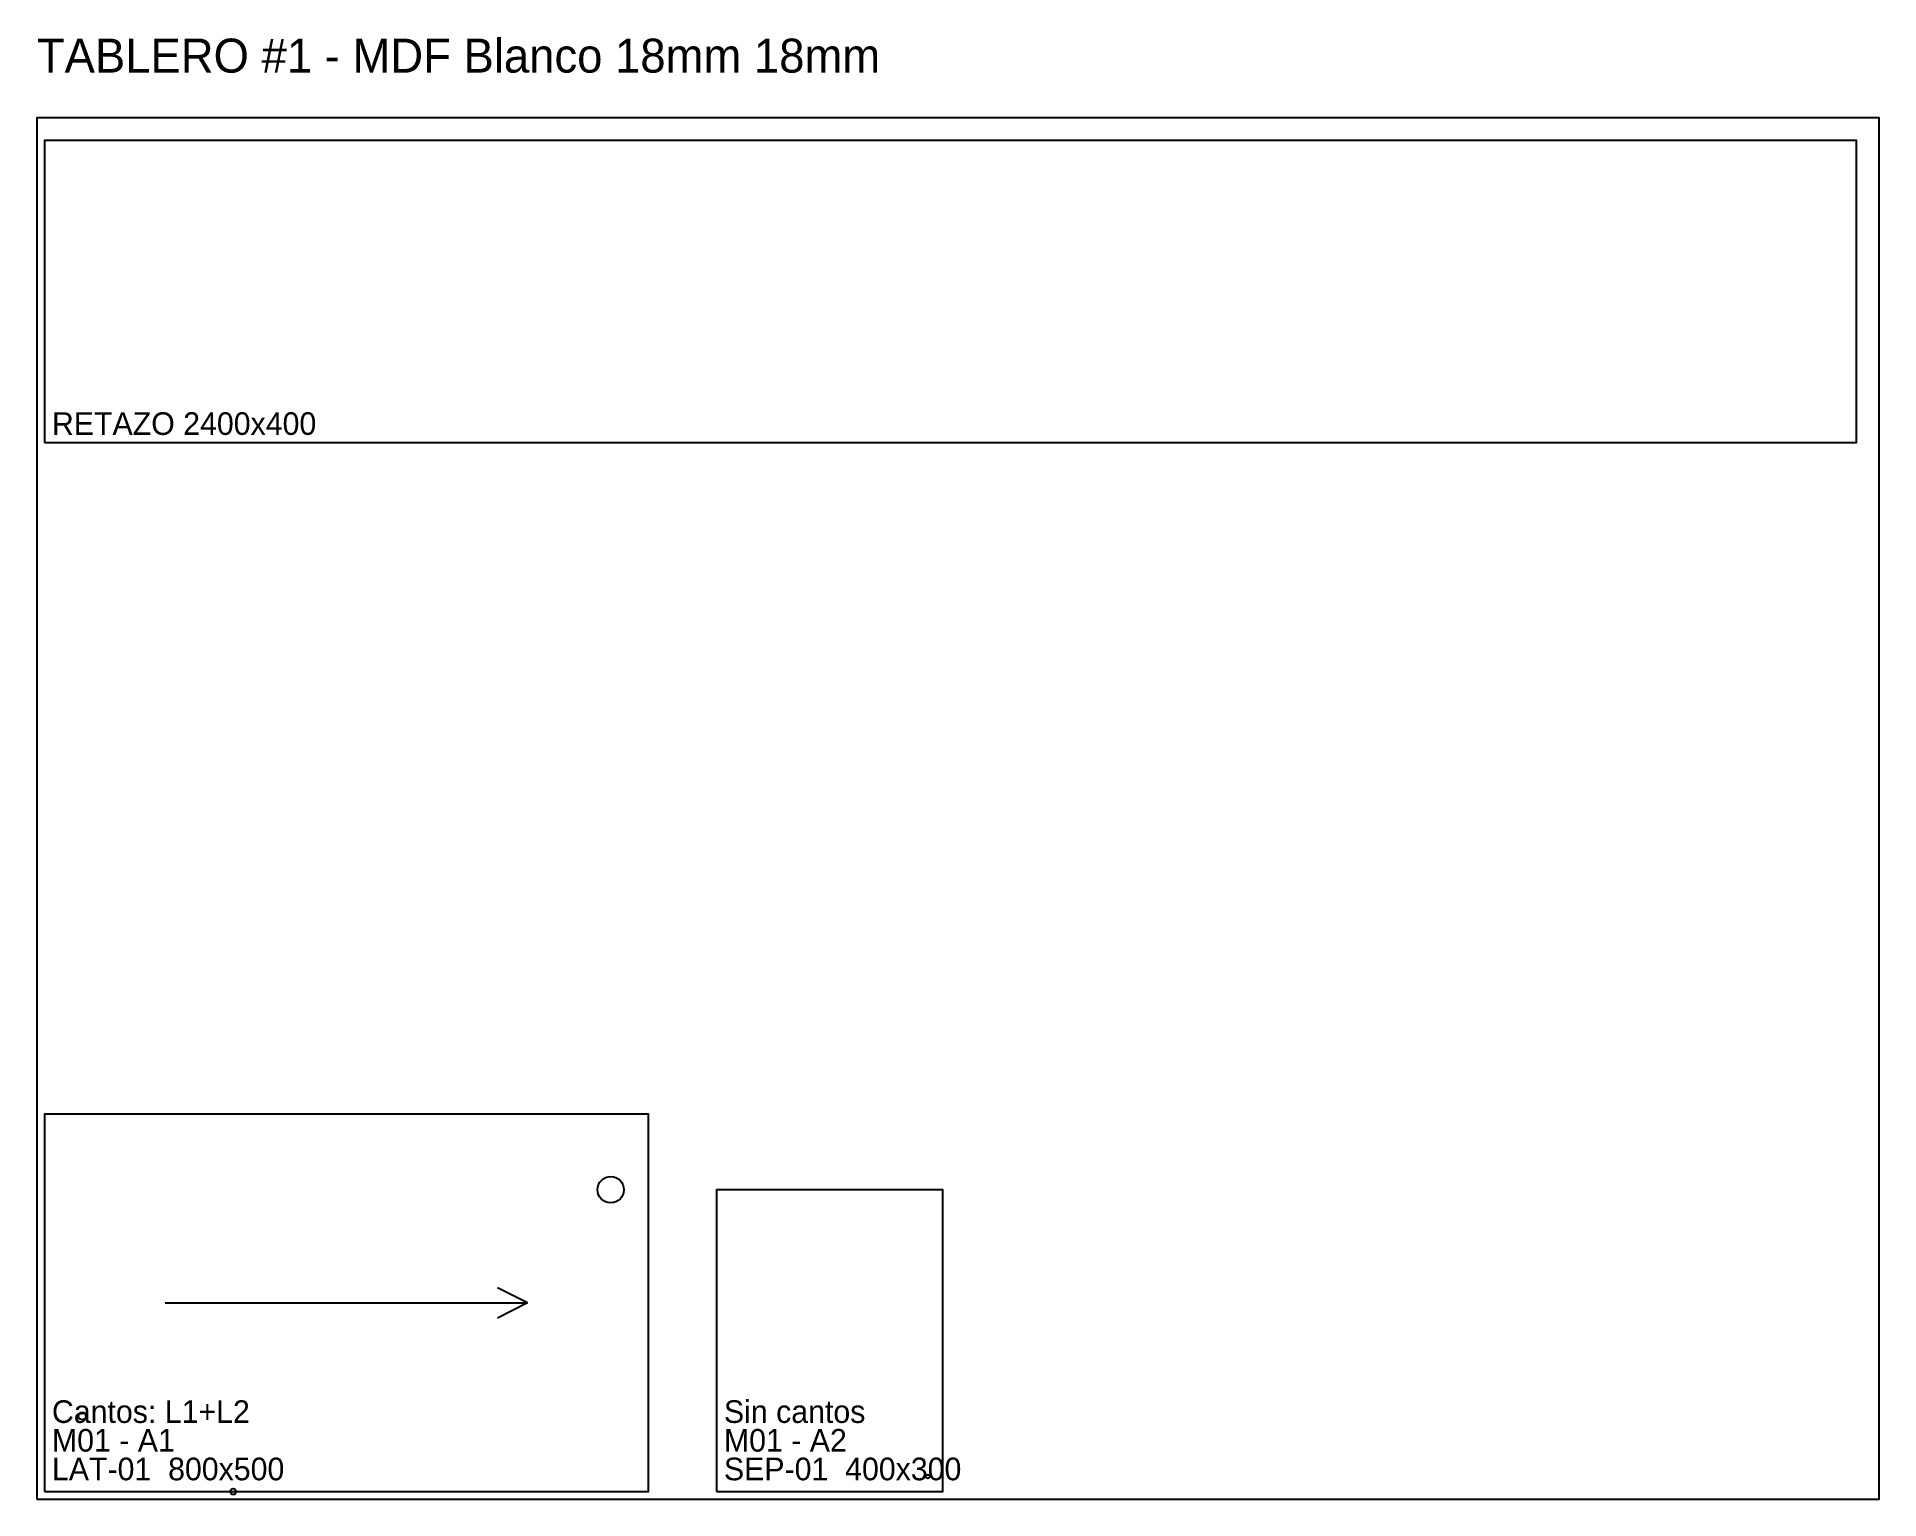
# Model space of a CAD drawing. Extents: x 0 to 2440, y 0 to 1937.
import ezdxf

# ---------------------------------------------------------------- set-up
doc = ezdxf.new("R2010")
doc.units = 0
for name, color, linetype in [('ETIQUETA', 3, 'CONTINUOUS'), ('PERF_CANTO8', 6, 'CONTINUOUS'), ('PERF_F10', 4, 'CONTINUOUS'), ('PERF_F35', 4, 'CONTINUOUS'), ('PERF_F5', 4, 'CONTINUOUS'), ('PIEZA', 1, 'CONTINUOUS'), ('RETAZO', 8, 'CONTINUOUS'), ('TABLERO', 7, 'CONTINUOUS'), ('VETA', 5, 'CONTINUOUS')]:
    doc.layers.add(name, color=color, linetype=linetype)

msp = doc.modelspace()

# ---------------------------------------------------------------- linework, layer by layer
at = {"layer": 'PERF_CANTO8'}
msp.add_circle((260, 10), 4, dxfattribs=at)
at = {"layer": 'PERF_F10'}
msp.add_circle((60, 110), 5, dxfattribs=at)
at = {"layer": 'PERF_F35'}
msp.add_circle((760, 410), 17.5, dxfattribs=at)
at = {"layer": 'PERF_F5'}
msp.add_circle((1180, 30), 2.5, dxfattribs=at)
at = {"layer": 'PIEZA'}
for points in [[(10, 10), (810, 10), (810, 510), (10, 510)], [(900, 10), (1200, 10), (1200, 410), (900, 410)]]:
    msp.add_lwpolyline(points, close=True, dxfattribs=at)
at = {"layer": 'RETAZO'}
msp.add_lwpolyline([(10, 1400), (2410, 1400), (2410, 1800), (10, 1800)], close=True, dxfattribs=at)
at = {"layer": 'TABLERO'}
msp.add_lwpolyline([(0, 0), (2440, 0), (2440, 1830), (0, 1830)], close=True, dxfattribs=at)
at = {"layer": 'VETA'}
for p, q in [((650, 260), (610, 280)), ((170, 260), (650, 260)), ((650, 260), (610, 240))]:
    msp.add_line(p, q, dxfattribs=at)

# ---------------------------------------------------------------- texts
at = {"layer": 'ETIQUETA'}
for s, height, p in [('TABLERO #1 - MDF Blanco 18mm 18mm', 45, (0, 1890)), ('RETAZO 2400x400', 30, (20, 1410)), ('Cantos: L1+L2', 30, (20, 101)), ('Sin cantos', 30, (910, 101)), ('M01 - A1', 30, (20, 63)), ('M01 - A2', 30, (910, 63)), ('LAT-01  800x500', 30, (20, 25)), ('SEP-01  400x300', 30, (910, 25))]:
    msp.add_text(s, height=height, dxfattribs=at).set_placement(p)

doc.saveas('drawing.dxf')
